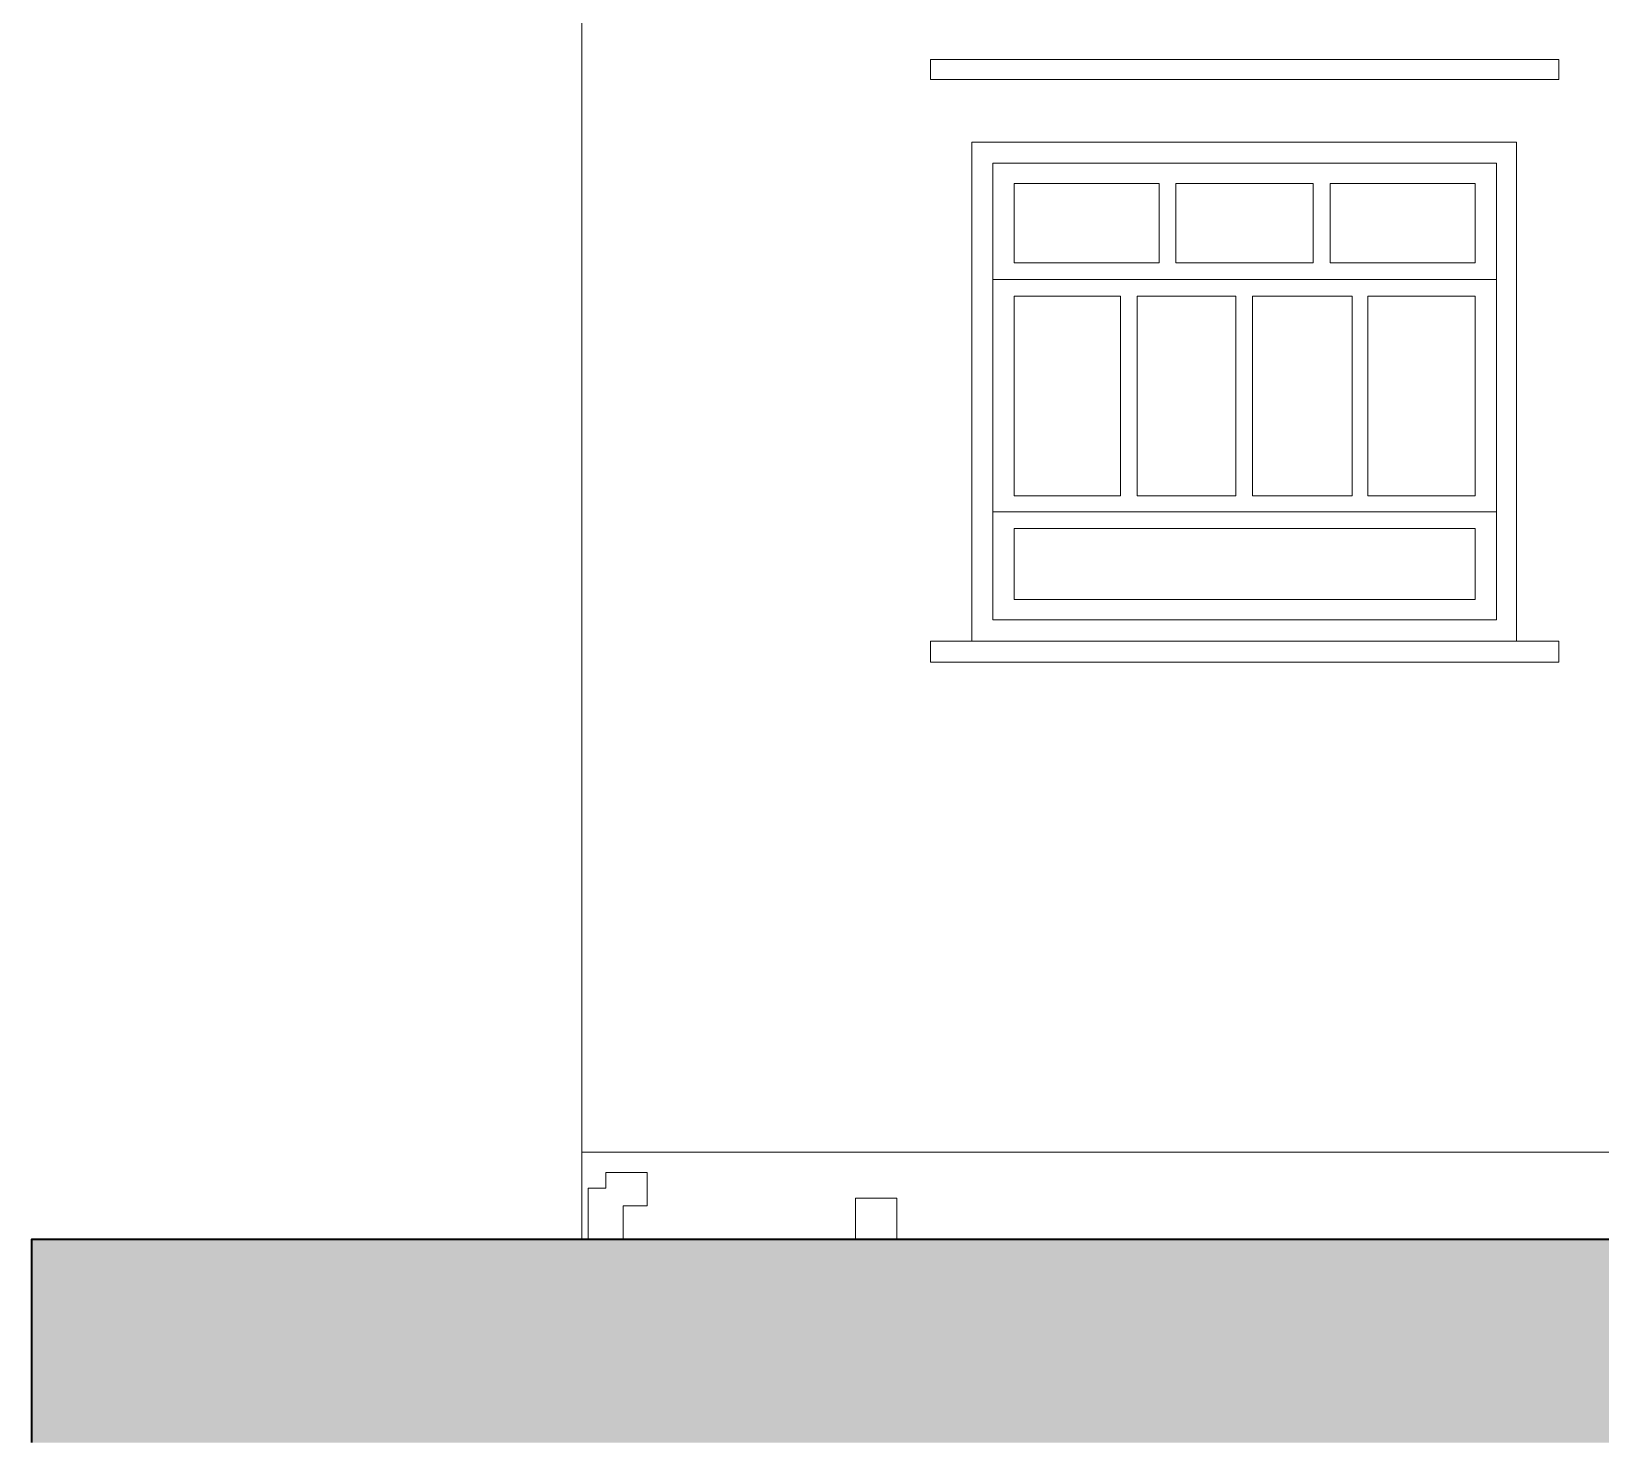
# Model space of a CAD drawing. Header units: millimetres. Extents: x 12512 to 19912, y -26618 to -19877.
# Drawn here: x 12512 to 16284, y -26618 to -23225 of the extents above; entities that cross this region are included whole.
import ezdxf

# ---------------------------------------------------------------- set-up
doc = ezdxf.new("R2010")
doc.units = ezdxf.units.MM
for name, color, linetype, lineweight in [('A-ALV-___-___-EXI', 250, 'Continuous', 25), ('A-BAS-___-___-EXI', 250, 'Continuous', 35), ('A-JAN-___-___-EXI', 250, 'Continuous', 25)]:
    doc.layers.add(name, color=color, linetype=linetype, lineweight=lineweight)

msp = doc.modelspace()

# ---------------------------------------------------------------- hatches: boundary and pattern name
at = {"layer": 'A-BAS-___-___-EXI', "true_color": 0xcb9898}
msp.add_hatch(color=253, dxfattribs=at).paths.add_polyline_path([(19912.1, -26618.2), (19912.1, -26129.5), (12512.1, -26129.5), (12512.1, -26618.2)])

# ---------------------------------------------------------------- linework, layer by layer
at = {"layer": 'A-ALV-___-___-EXI', "color": 18, "lineweight": 9, "flags": 128}
for points in [[(18645.6, -22941.7), (18645.6, -26129.5), (18645.6, -25920.1), (13835.3, -25920.1), (13835.3, -26129.5), (13835.3, -22941.7)], [(13934.8, -26129.5), (13934.8, -26097.8), (13934.8, -26049.1), (13991.9, -26049.1), (13991.9, -25968.7), (13892.5, -25968.7), (13892.5, -26006.8), (13850.1, -26006.8), (13850.1, -26129.5)], [(14592.6, -26129.5), (14592.6, -26030.1), (14493.2, -26030.1), (14493.2, -26129.5)]]:
    msp.add_lwpolyline(points, dxfattribs=at)
at = {"layer": 'A-BAS-___-___-EXI'}
msp.add_lwpolyline([(19912.1, -26618.2), (19912.1, -26129.5), (12512.1, -26129.5), (12512.1, -26618.2)], dxfattribs=at)
at = {"layer": 'A-JAN-___-___-EXI', "color": 18, "lineweight": 9}
for p, q in [((16033.2, -23821.7), (14823.2, -23821.7)), ((16033.2, -24380.1), (14823.2, -24380.1))]:
    msp.add_line(p, q, dxfattribs=at)
at = {"layer": 'A-JAN-___-___-EXI', "color": 18, "lineweight": 9, "flags": 128}
for points in [[(16183.4, -23341.5), (14673, -23341.5), (14673, -23292.8), (16183.4, -23292.8)], [(14772.4, -24691.1), (14772.4, -23491.7), (16081.8, -23491.7), (16081.8, -24691.1)], [(14823.2, -24640.3), (14823.2, -23542.4), (16033.2, -23542.4), (16033.2, -24640.3)], [(15223, -23781.5), (14874, -23781.5), (14874, -23591.1), (15223, -23591.1)], [(15633.4, -23781.5), (15633.4, -23591.1), (15982.4, -23591.1), (15982.4, -23781.5)], [(15129.9, -24342), (14874, -24342), (14874, -23861.9), (15129.9, -23861.9)], [(15170.1, -24342), (15170.1, -23861.9), (15407, -23861.9), (15407, -24342)], [(15447.2, -24342), (15447.2, -23861.9), (15686.3, -23861.9), (15686.3, -24342)], [(15724.3, -24342), (15724.3, -23861.9), (15982.4, -23861.9), (15982.4, -24342)], [(14874, -24420.3), (15982.4, -24420.3), (15982.4, -24591.6), (14874, -24591.6)], [(16183.4, -24741.8), (16183.4, -24691.1), (14673, -24691.1), (14673, -24741.8)]]:
    msp.add_lwpolyline(points, close=True, dxfattribs=at)
msp.add_lwpolyline([(15593.2, -23591.1), (15263.2, -23591.1), (15593.2, -23591.1), (15593.2, -23781.5), (15263.2, -23781.5), (15263.2, -23591.1)], dxfattribs=at)

doc.saveas('drawing.dxf')
